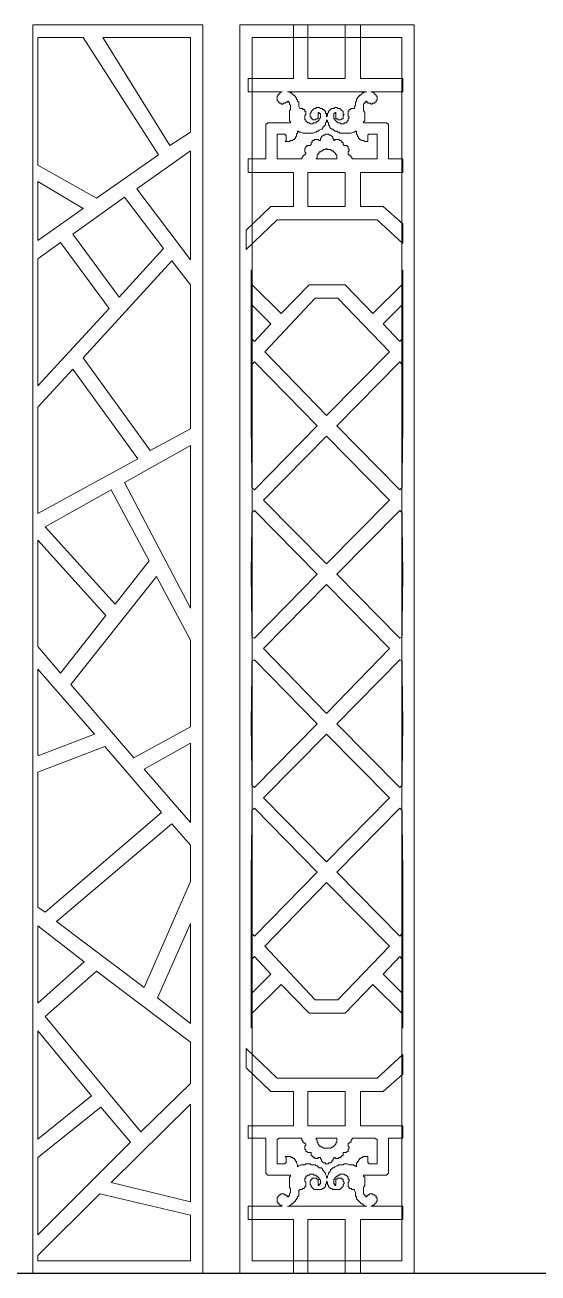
# Model space of a CAD drawing. Extents: x -66030 to 95157, y -13132 to 45879.
# Drawn here: x -58870 to -56926, y 24423 to 29153 of the extents above; entities that cross this region are included whole.
import ezdxf

# ---------------------------------------------------------------- set-up
doc = ezdxf.new("R2010")
doc.units = 0
doc.header["$LTSCALE"] = 100
doc.header["$MEASUREMENT"] = 0
doc.layers.get('0').update_dxf_attribs({"linetype": 'CONTINUOUS'})
doc.layers.add('3', color=11, linetype='CONTINUOUS')

msp = doc.modelspace()

# ---------------------------------------------------------------- linework, layer by layer
at = {"lineweight": 0}
for points in [[(-58840.4, 29105.8), (-58840.4, 28633.2), (-58840.4, 28570.7), (-58840.4, 28324.6), (-58840.4, 28254.3), (-58840.4, 27766.1), (-58840.4, 27684.1), (-58840.4, 27301.3), (-58840.4, 27219.2), (-58840.4, 26820.8), (-58840.4, 26734.9), (-58840.4, 26406.8), (-58840.4, 26313.1), (-58840.4, 25820.9), (-58840.4, 25750.6), (-58840.4, 25426.4), (-58840.4, 25352.2), (-58840.4, 24914.7), (-58840.4, 24844.4), (-58840.4, 24551.5), (-58840.4, 24469.4), (-58840.4, 24469.4), (-58840.4, 24438.2), (-58840.4, 24422.6), (-58195.9, 24422.6), (-58195.9, 24633.5), (-58195.9, 24703.8), (-58195.9, 25110), (-58195.9, 25188.1), (-58195.9, 25262.4), (-58195.9, 25332.7), (-58195.9, 25848.3), (-58195.9, 26074.8), (-58195.9, 26453.7), (-58195.9, 26520.1), (-58195.9, 26731), (-58195.9, 26852.1), (-58195.9, 27582.5), (-58195.9, 27648.9), (-58195.9, 28105.9), (-58195.9, 28199.6), (-58195.9, 28707.4), (-58195.9, 28777.7), (-58195.9, 29152.7), (-58613.8, 29152.7), (-58684.2, 29152.7), (-58840.4, 29152.7), (-58840.4, 29137.1), (-58840.4, 29105.8)], [(-58840.4, 29105.8), (-58840.4, 28633.2), (-58840.4, 28570.7), (-58840.4, 28324.6), (-58840.4, 28254.3), (-58840.4, 27766.1), (-58840.4, 27684.1), (-58840.4, 27301.3), (-58840.4, 27219.2), (-58840.4, 26820.8), (-58840.4, 26734.9), (-58840.4, 26406.8), (-58840.4, 26313.1), (-58840.4, 25820.9), (-58840.4, 25750.6), (-58840.4, 25426.4), (-58840.4, 25352.2), (-58840.4, 24914.7), (-58840.4, 24844.4), (-58840.4, 24551.5), (-58840.4, 24469.4), (-58840.4, 24469.4), (-58840.4, 24438.2), (-58840.4, 24422.6), (-58195.9, 24422.6), (-58195.9, 24633.5), (-58195.9, 24703.8), (-58195.9, 25110), (-58195.9, 25188.1), (-58195.9, 25262.4), (-58195.9, 25332.7), (-58195.9, 25848.3), (-58195.9, 26074.8), (-58195.9, 26453.7), (-58195.9, 26520.1), (-58195.9, 26731), (-58195.9, 26852.1), (-58195.9, 27582.5), (-58195.9, 27648.9), (-58195.9, 28105.9), (-58195.9, 28199.6), (-58195.9, 28707.4), (-58195.9, 28777.7), (-58195.9, 29152.7), (-58613.8, 29152.7), (-58684.2, 29152.7), (-58840.4, 29152.7), (-58840.4, 29137.1), (-58840.4, 29105.8)], [(-57395.2, 24422.6), (-58055.3, 24422.6), (-58055.3, 29152.7), (-57395.2, 29152.7), (-57395.2, 24422.6)], [(-57727.2, 29152.7), (-58004.5, 29152.7), (-58004.5, 29152.7), (-57852.2, 29152.7), (-57852.2, 29152.7), (-57852.2, 28984.7), (-57852.2, 28949.6), (-58024, 28949.6), (-58024, 28898.8), (-57895.1, 28898.8), (-57895.1, 28898.8), (-57899.1, 28898.8), (-57903, 28894.9), (-57903, 28894.9), (-57906.9, 28891), (-57910.8, 28891), (-57910.8, 28891), (-57910.8, 28887.1), (-57910.8, 28887.1), (-57914.7, 28883.2), (-57914.7, 28883.2), (-57914.7, 28879.3), (-57914.7, 28875.4), (-57914.7, 28875.4), (-57914.7, 28871.5), (-57914.7, 28867.6), (-57914.7, 28867.6), (-57910.8, 28863.7), (-57910.8, 28863.7), (-57910.8, 28859.8), (-57906.9, 28859.8), (-57906.9, 28855.8), (-57903, 28855.8), (-57903, 28855.8), (-57899.1, 28855.8), (-57899.1, 28851.9), (-57895.1, 28851.9), (-57891.2, 28851.9), (-57891.2, 28855.8), (-57887.3, 28855.8), (-57887.3, 28855.8), (-57883.4, 28855.8), (-57883.4, 28855.8), (-57879.5, 28859.8), (-57879.5, 28859.8), (-57875.6, 28859.8), (-57875.6, 28863.7), (-57875.6, 28863.7), (-57875.6, 28863.7), (-57871.7, 28863.7), (-57871.7, 28863.7), (-57871.7, 28859.8), (-57867.8, 28859.8), (-57867.8, 28859.8), (-57867.8, 28855.8), (-57867.8, 28855.8), (-57867.8, 28851.9), (-57863.9, 28848), (-57863.9, 28844.1), (-57863.9, 28836.3), (-57863.9, 28832.4), (-57867.8, 28828.5), (-57867.8, 28820.7), (-57867.8, 28816.8), (-57867.8, 28809), (-57867.8, 28801.2), (-57867.8, 28801.2), (-57867.8, 28797.3), (-57867.8, 28793.4), (-57867.8, 28789.4), (-57863.9, 28785.5), (-57863.9, 28781.6), (-57926.4, 28781.6), (-57926.4, 28781.6), (-57945.9, 28781.6), (-57945.9, 28781.6), (-57949.8, 28781.6), (-57949.8, 28781.6), (-57949.8, 28781.6), (-57949.8, 28781.6), (-57953.7, 28777.7), (-57953.7, 28777.7), (-57953.7, 28777.7), (-57957.6, 28777.7), (-57957.6, 28773.8), (-57957.6, 28773.8), (-57957.6, 28769.9), (-57957.6, 28769.9), (-57957.6, 28769.9), (-57957.6, 28769.9), (-57957.6, 28769.9), (-57957.6, 28769.9), (-57957.6, 28769.9), (-57957.6, 28769.9), (-57957.6, 28769.9), (-57957.6, 28769.9), (-57957.6, 28769.9), (-57957.6, 28644.9), (-58024, 28644.9), (-58024, 28594.1), (-57852.2, 28594.1), (-57852.2, 28465.3), (-57938.1, 28465.3), (-57938.1, 28465.3), (-57938.1, 28465.3), (-58031.9, 28375.4), (-58031.9, 28301.2), (-57914.7, 28414.5), (-57914.7, 28414.5), (-57727.2, 28414.5), (-57539.7, 28414.5), (-57535.8, 28414.5), (-57438.1, 28324.6), (-57438.1, 28398.8), (-57512.4, 28465.3), (-57512.4, 28465.3), (-57512.4, 28465.3), (-57598.3, 28465.3), (-57598.3, 28594.1), (-57438.1, 28594.1), (-57438.1, 28644.9), (-57492.8, 28644.9), (-57492.8, 28769.9), (-57492.8, 28769.9), (-57492.8, 28769.9), (-57492.8, 28769.9), (-57492.8, 28769.9), (-57492.8, 28769.9), (-57492.8, 28769.9), (-57492.8, 28769.9), (-57492.8, 28769.9), (-57492.8, 28769.9), (-57492.8, 28769.9), (-57492.8, 28773.8), (-57492.8, 28773.8), (-57492.8, 28777.7), (-57496.7, 28777.7), (-57496.7, 28777.7), (-57496.7, 28777.7), (-57500.6, 28781.6), (-57500.6, 28781.6), (-57500.6, 28781.6), (-57500.6, 28781.6), (-57504.5, 28781.6), (-57504.5, 28781.6), (-57524.1, 28781.6), (-57524.1, 28781.6), (-57586.6, 28781.6), (-57586.6, 28785.5), (-57582.7, 28789.4), (-57582.7, 28793.4), (-57582.7, 28797.3), (-57582.7, 28801.2), (-57582.7, 28801.2), (-57582.7, 28809), (-57582.7, 28816.8), (-57582.7, 28820.7), (-57586.6, 28828.5), (-57586.6, 28832.4), (-57586.6, 28836.3), (-57586.6, 28844.1), (-57586.6, 28848), (-57586.6, 28851.9), (-57582.7, 28855.8), (-57582.7, 28859.8), (-57582.7, 28859.8), (-57578.8, 28859.8), (-57578.8, 28863.7), (-57578.8, 28863.7), (-57574.9, 28863.7), (-57574.9, 28863.7), (-57574.9, 28863.7), (-57574.9, 28859.8), (-57571, 28859.8), (-57571, 28859.8), (-57571, 28855.8), (-57567, 28855.8), (-57567, 28855.8), (-57563.1, 28855.8), (-57559.2, 28855.8), (-57559.2, 28851.9), (-57555.3, 28851.9), (-57555.3, 28851.9), (-57551.4, 28855.8), (-57551.4, 28855.8), (-57547.5, 28855.8), (-57543.6, 28855.8), (-57543.6, 28859.8), (-57539.7, 28859.8), (-57539.7, 28863.7), (-57539.7, 28863.7), (-57539.7, 28867.6), (-57535.8, 28867.6), (-57535.8, 28871.5), (-57535.8, 28875.4), (-57535.8, 28875.4), (-57535.8, 28879.3), (-57535.8, 28883.2), (-57539.7, 28883.2), (-57539.7, 28887.1), (-57539.7, 28887.1), (-57543.6, 28891), (-57543.6, 28891), (-57543.6, 28891), (-57547.5, 28894.9), (-57551.4, 28894.9), (-57551.4, 28898.8), (-57555.3, 28898.8), (-57559.2, 28898.8), (-57438.1, 28898.8), (-57438.1, 28949.6), (-57598.3, 28949.6), (-57598.3, 28984.7), (-57598.3, 29152.7), (-57598.3, 29152.7), (-57446, 29152.7), (-57446, 29152.7), (-57727.2, 29152.7)], [(-57727.2, 28949.6), (-57797.5, 28949.6), (-57797.5, 28984.7), (-57797.5, 29152.7), (-57797.5, 29152.7), (-57727.2, 29152.7), (-57656.9, 29152.7), (-57656.9, 29152.7), (-57656.9, 28984.7), (-57656.9, 28949.6), (-57727.2, 28949.6)], [(-58820.9, 28621.5), (-58820.9, 29105.8), (-58649, 29105.8), (-58363.9, 28660.5), (-58598.2, 28496.5), (-58820.9, 28621.5)], [(-58820.9, 28621.5), (-58820.9, 29105.8), (-58649, 29105.8), (-58363.9, 28660.5), (-58598.2, 28496.5), (-58820.9, 28621.5)], [(-58574.8, 29105.8), (-58320.9, 28695.7), (-58242.8, 28746.5), (-58242.8, 29105.8), (-58574.8, 29105.8)], [(-58574.8, 29105.8), (-58320.9, 28695.7), (-58242.8, 28746.5), (-58242.8, 29105.8), (-58574.8, 29105.8)], [(-57442.1, 24469.4), (-58008.4, 24469.4), (-58008.4, 29105.8), (-57442.1, 29105.8), (-57442.1, 24469.4)], [(-57727.2, 28805.1), (-57727.2, 28805.1), (-57727.2, 28805.1), (-57727.2, 28809), (-57727.2, 28812.9), (-57727.2, 28816.8), (-57731.1, 28816.8), (-57731.1, 28820.7), (-57731.1, 28824.6), (-57735, 28828.5), (-57735, 28828.5), (-57738.9, 28832.4), (-57742.8, 28832.4), (-57742.8, 28836.3), (-57746.7, 28836.3), (-57750.6, 28836.3), (-57750.6, 28836.3), (-57754.5, 28840.2), (-57758.4, 28840.2), (-57762.3, 28840.2), (-57766.2, 28840.2), (-57766.2, 28836.3), (-57770.2, 28836.3), (-57774.1, 28836.3), (-57774.1, 28836.3), (-57778, 28832.4), (-57778, 28832.4), (-57781.9, 28828.5), (-57781.9, 28828.5), (-57785.8, 28824.6), (-57785.8, 28820.7), (-57785.8, 28820.7), (-57789.7, 28816.8), (-57789.7, 28812.9), (-57789.7, 28812.9), (-57789.7, 28809), (-57789.7, 28805.1), (-57785.8, 28805.1), (-57785.8, 28801.2), (-57785.8, 28797.3), (-57781.9, 28797.3), (-57781.9, 28797.3), (-57781.9, 28797.3), (-57778, 28793.4), (-57778, 28793.4), (-57778, 28793.4), (-57774.1, 28793.4), (-57774.1, 28793.4), (-57770.2, 28793.4), (-57770.2, 28793.4), (-57770.2, 28793.4), (-57766.2, 28797.3), (-57762.3, 28797.3), (-57762.3, 28797.3), (-57762.3, 28797.3), (-57758.4, 28801.2), (-57758.4, 28801.2), (-57758.4, 28801.2), (-57758.4, 28805.1), (-57758.4, 28805.1), (-57758.4, 28809), (-57758.4, 28809), (-57758.4, 28812.9), (-57758.4, 28816.8), (-57758.4, 28816.8), (-57758.4, 28816.8), (-57758.4, 28820.7), (-57758.4, 28820.7), (-57758.4, 28820.7), (-57754.5, 28820.7), (-57754.5, 28820.7), (-57754.5, 28816.8), (-57750.6, 28816.8), (-57750.6, 28812.9), (-57750.6, 28809), (-57750.6, 28809), (-57750.6, 28805.1), (-57750.6, 28801.2), (-57750.6, 28801.2), (-57754.5, 28797.3), (-57754.5, 28797.3), (-57754.5, 28793.4), (-57754.5, 28793.4), (-57758.4, 28789.4), (-57758.4, 28789.4), (-57762.3, 28785.5), (-57762.3, 28785.5), (-57766.2, 28785.5), (-57766.2, 28781.6), (-57770.2, 28781.6), (-57770.2, 28781.6), (-57774.1, 28781.6), (-57778, 28781.6), (-57778, 28777.7), (-57781.9, 28777.7), (-57781.9, 28777.7), (-57785.8, 28777.7), (-57789.7, 28777.7), (-57789.7, 28777.7), (-57793.6, 28781.6), (-57793.6, 28781.6), (-57797.5, 28781.6), (-57797.5, 28781.6), (-57801.4, 28785.5), (-57801.4, 28785.5), (-57805.3, 28789.4), (-57805.3, 28789.4), (-57805.3, 28793.4), (-57805.3, 28793.4), (-57809.2, 28793.4), (-57809.2, 28797.3), (-57809.2, 28801.2), (-57809.2, 28801.2), (-57809.2, 28805.1), (-57809.2, 28805.1), (-57809.2, 28809), (-57805.3, 28812.9), (-57805.3, 28816.8), (-57805.3, 28820.7), (-57805.3, 28820.7), (-57805.3, 28824.6), (-57805.3, 28824.6), (-57809.2, 28824.6), (-57809.2, 28828.5), (-57809.2, 28828.5), (-57809.2, 28828.5), (-57809.2, 28832.4), (-57813.1, 28832.4), (-57813.1, 28832.4), (-57817, 28832.4), (-57817, 28836.3), (-57820.9, 28836.3), (-57820.9, 28836.3), (-57824.8, 28836.3), (-57824.8, 28836.3), (-57828.7, 28836.3), (-57828.7, 28836.3), (-57832.6, 28844.1), (-57832.6, 28848), (-57832.6, 28855.8), (-57832.6, 28859.8), (-57836.6, 28863.7), (-57836.6, 28867.6), (-57840.5, 28871.5), (-57840.5, 28875.4), (-57844.4, 28879.3), (-57844.4, 28879.3), (-57844.4, 28883.2), (-57848.3, 28883.2), (-57848.3, 28887.1), (-57852.2, 28887.1), (-57852.2, 28887.1), (-57856.1, 28891), (-57860, 28894.9), (-57863.9, 28894.9), (-57871.7, 28898.8), (-57875.6, 28898.8), (-57727.2, 28898.8), (-57574.9, 28898.8), (-57582.7, 28898.8), (-57586.6, 28894.9), (-57590.5, 28894.9), (-57594.4, 28891), (-57598.3, 28887.1), (-57598.3, 28887.1), (-57602.2, 28887.1), (-57602.2, 28883.2), (-57606.1, 28883.2), (-57606.1, 28879.3), (-57610, 28879.3), (-57610, 28875.4), (-57613.9, 28871.5), (-57613.9, 28867.6), (-57613.9, 28863.7), (-57617.8, 28859.8), (-57617.8, 28855.8), (-57617.8, 28848), (-57621.7, 28844.1), (-57621.7, 28836.3), (-57621.7, 28836.3), (-57625.6, 28836.3), (-57625.6, 28836.3), (-57629.5, 28836.3), (-57629.5, 28836.3), (-57633.4, 28836.3), (-57637.4, 28832.4), (-57637.4, 28832.4), (-57641.3, 28832.4), (-57641.3, 28832.4), (-57641.3, 28828.5), (-57641.3, 28828.5), (-57641.3, 28828.5), (-57645.2, 28824.6), (-57645.2, 28824.6), (-57645.2, 28824.6), (-57645.2, 28820.7), (-57645.2, 28820.7), (-57645.2, 28816.8), (-57645.2, 28812.9), (-57645.2, 28809), (-57645.2, 28805.1), (-57641.3, 28805.1), (-57641.3, 28801.2), (-57641.3, 28801.2), (-57645.2, 28797.3), (-57645.2, 28793.4), (-57645.2, 28793.4), (-57645.2, 28793.4), (-57645.2, 28789.4), (-57649.1, 28789.4), (-57649.1, 28785.5), (-57649.1, 28785.5), (-57653, 28781.6), (-57653, 28781.6), (-57656.9, 28781.6), (-57660.8, 28781.6), (-57660.8, 28777.7), (-57664.7, 28777.7), (-57664.7, 28777.7), (-57668.6, 28777.7), (-57668.6, 28777.7), (-57672.5, 28777.7), (-57676.4, 28781.6), (-57676.4, 28781.6), (-57680.3, 28781.6), (-57680.3, 28781.6), (-57684.2, 28781.6), (-57688.1, 28785.5), (-57688.1, 28785.5), (-57688.1, 28785.5), (-57692, 28789.4), (-57692, 28789.4), (-57695.9, 28793.4), (-57695.9, 28793.4), (-57695.9, 28797.3), (-57699.8, 28797.3), (-57699.8, 28801.2), (-57699.8, 28801.2), (-57699.8, 28805.1), (-57699.8, 28809), (-57699.8, 28809), (-57699.8, 28812.9), (-57699.8, 28816.8), (-57695.9, 28816.8), (-57695.9, 28820.7), (-57695.9, 28820.7), (-57692, 28820.7), (-57692, 28820.7), (-57692, 28820.7), (-57692, 28816.8), (-57692, 28816.8), (-57692, 28816.8), (-57692, 28812.9), (-57692, 28809), (-57692, 28809), (-57692, 28805.1), (-57692, 28805.1), (-57692, 28801.2), (-57692, 28801.2), (-57692, 28801.2), (-57692, 28797.3), (-57688.1, 28797.3), (-57688.1, 28797.3), (-57684.2, 28797.3), (-57684.2, 28793.4), (-57680.3, 28793.4), (-57680.3, 28793.4), (-57676.4, 28793.4), (-57676.4, 28793.4), (-57676.4, 28793.4), (-57672.5, 28793.4), (-57672.5, 28793.4), (-57668.6, 28797.3), (-57668.6, 28797.3), (-57668.6, 28797.3), (-57664.7, 28797.3), (-57664.7, 28801.2), (-57664.7, 28805.1), (-57664.7, 28805.1), (-57664.7, 28809), (-57660.8, 28812.9), (-57664.7, 28812.9), (-57664.7, 28816.8), (-57664.7, 28820.7), (-57664.7, 28820.7), (-57664.7, 28824.6), (-57668.6, 28828.5), (-57668.6, 28828.5), (-57672.5, 28832.4), (-57672.5, 28832.4), (-57676.4, 28836.3), (-57676.4, 28836.3), (-57680.3, 28836.3), (-57684.2, 28836.3), (-57688.1, 28840.2), (-57688.1, 28840.2), (-57692, 28840.2), (-57695.9, 28840.2), (-57699.8, 28836.3), (-57699.8, 28836.3), (-57703.8, 28836.3), (-57707.7, 28836.3), (-57711.6, 28832.4), (-57711.6, 28832.4), (-57715.5, 28828.5), (-57715.5, 28828.5), (-57719.4, 28824.6), (-57719.4, 28820.7), (-57723.3, 28816.8), (-57723.3, 28816.8), (-57723.3, 28812.9), (-57723.3, 28809), (-57727.2, 28805.1), (-57727.2, 28805.1), (-57727.2, 28805.1)], [(-57727.2, 28738.7), (-57727.2, 28738.7), (-57731.1, 28738.7), (-57731.1, 28738.7), (-57735, 28734.8), (-57735, 28734.8), (-57738.9, 28734.8), (-57738.9, 28734.8), (-57742.8, 28730.9), (-57742.8, 28730.9), (-57746.7, 28730.9), (-57746.7, 28727), (-57746.7, 28727), (-57750.6, 28723), (-57750.6, 28719.1), (-57750.6, 28719.1), (-57750.6, 28715.2), (-57754.5, 28715.2), (-57758.4, 28719.1), (-57758.4, 28719.1), (-57762.3, 28719.1), (-57766.2, 28719.1), (-57766.2, 28719.1), (-57770.2, 28719.1), (-57770.2, 28719.1), (-57774.1, 28719.1), (-57774.1, 28715.2), (-57778, 28715.2), (-57778, 28715.2), (-57781.9, 28715.2), (-57781.9, 28711.3), (-57781.9, 28711.3), (-57781.9, 28707.4), (-57785.8, 28707.4), (-57785.8, 28703.5), (-57785.8, 28703.5), (-57785.8, 28699.6), (-57785.8, 28699.6), (-57789.7, 28695.7), (-57793.6, 28695.7), (-57793.6, 28695.7), (-57797.5, 28695.7), (-57797.5, 28695.7), (-57801.4, 28695.7), (-57801.4, 28691.8), (-57805.3, 28691.8), (-57805.3, 28691.8), (-57805.3, 28687.9), (-57805.3, 28687.9), (-57805.3, 28687.9), (-57809.2, 28684), (-57809.2, 28680.1), (-57809.2, 28676.2), (-57809.2, 28672.3), (-57809.2, 28672.3), (-57805.3, 28668.4), (-57805.3, 28664.5), (-57805.3, 28664.5), (-57809.2, 28660.5), (-57809.2, 28660.5), (-57813.1, 28660.5), (-57813.1, 28656.6), (-57813.1, 28656.6), (-57817, 28656.6), (-57817, 28652.7), (-57817, 28652.7), (-57820.9, 28648.8), (-57820.9, 28648.8), (-57820.9, 28644.9), (-57820.9, 28644.9), (-57906.9, 28644.9), (-57906.9, 28644.9), (-57910.8, 28644.9), (-57910.8, 28644.9), (-57914.7, 28644.9), (-57914.7, 28644.9), (-57914.7, 28644.9), (-57914.7, 28648.8), (-57914.7, 28648.8), (-57914.7, 28648.8), (-57914.7, 28734.8), (-57914.7, 28734.8), (-57914.7, 28738.7), (-57914.7, 28738.7), (-57914.7, 28738.7), (-57910.8, 28738.7), (-57910.8, 28738.7), (-57906.9, 28738.7), (-57903, 28738.7), (-57899.1, 28738.7), (-57895.1, 28738.7), (-57895.1, 28738.7), (-57891.2, 28738.7), (-57891.2, 28738.7), (-57887.3, 28738.7), (-57883.4, 28738.7), (-57883.4, 28738.7), (-57883.4, 28734.8), (-57879.5, 28734.8), (-57879.5, 28730.9), (-57879.5, 28730.9), (-57879.5, 28727), (-57879.5, 28727), (-57879.5, 28723), (-57879.5, 28719.1), (-57879.5, 28719.1), (-57879.5, 28715.2), (-57883.4, 28711.3), (-57875.6, 28711.3), (-57871.7, 28711.3), (-57867.8, 28711.3), (-57863.9, 28715.2), (-57860, 28715.2), (-57856.1, 28715.2), (-57852.2, 28719.1), (-57848.3, 28719.1), (-57848.3, 28723), (-57844.4, 28723), (-57844.4, 28727), (-57844.4, 28727), (-57840.5, 28730.9), (-57840.5, 28734.8), (-57840.5, 28738.7), (-57836.6, 28742.6), (-57836.6, 28746.5), (-57836.6, 28750.4), (-57836.6, 28750.4), (-57832.6, 28750.4), (-57832.6, 28746.5), (-57824.8, 28746.5), (-57817, 28742.6), (-57809.2, 28742.6), (-57805.3, 28742.6), (-57801.4, 28742.6), (-57797.5, 28742.6), (-57793.6, 28742.6), (-57789.7, 28742.6), (-57785.8, 28742.6), (-57781.9, 28742.6), (-57778, 28742.6), (-57770.2, 28746.5), (-57766.2, 28746.5), (-57762.3, 28750.4), (-57758.4, 28750.4), (-57754.5, 28754.3), (-57746.7, 28758.2), (-57742.8, 28758.2), (-57742.8, 28762.1), (-57738.9, 28766), (-57735, 28769.9), (-57731.1, 28773.8), (-57731.1, 28781.6), (-57727.2, 28785.5), (-57727.2, 28789.4), (-57727.2, 28793.4), (-57727.2, 28793.4), (-57727.2, 28793.4), (-57727.2, 28793.4), (-57727.2, 28793.4), (-57723.3, 28789.4), (-57723.3, 28785.5), (-57719.4, 28781.6), (-57719.4, 28773.8), (-57715.5, 28769.9), (-57715.5, 28766), (-57711.6, 28762.1), (-57707.7, 28758.2), (-57703.8, 28758.2), (-57699.8, 28754.3), (-57695.9, 28750.4), (-57688.1, 28750.4), (-57684.2, 28746.5), (-57680.3, 28746.5), (-57676.4, 28742.6), (-57668.6, 28742.6), (-57664.7, 28742.6), (-57660.8, 28742.6), (-57660.8, 28742.6), (-57656.9, 28742.6), (-57653, 28742.6), (-57649.1, 28742.6), (-57641.3, 28742.6), (-57633.4, 28742.6), (-57625.6, 28746.5), (-57621.7, 28746.5), (-57617.8, 28750.4), (-57613.9, 28750.4), (-57613.9, 28750.4), (-57613.9, 28746.5), (-57613.9, 28742.6), (-57613.9, 28738.7), (-57610, 28734.8), (-57610, 28730.9), (-57606.1, 28727), (-57606.1, 28727), (-57606.1, 28723), (-57602.2, 28723), (-57602.2, 28719.1), (-57598.3, 28719.1), (-57594.4, 28715.2), (-57590.5, 28715.2), (-57586.6, 28715.2), (-57582.7, 28711.3), (-57578.8, 28711.3), (-57574.9, 28711.3), (-57571, 28711.3), (-57571, 28715.2), (-57571, 28719.1), (-57571, 28719.1), (-57571, 28723), (-57571, 28727), (-57571, 28727), (-57571, 28730.9), (-57571, 28730.9), (-57571, 28734.8), (-57571, 28734.8), (-57567, 28738.7), (-57567, 28738.7), (-57563.1, 28738.7), (-57563.1, 28738.7), (-57559.2, 28738.7), (-57555.3, 28738.7), (-57555.3, 28738.7), (-57551.4, 28738.7), (-57547.5, 28738.7), (-57543.6, 28738.7), (-57539.7, 28738.7), (-57539.7, 28738.7), (-57535.8, 28738.7), (-57535.8, 28738.7), (-57535.8, 28738.7), (-57535.8, 28734.8), (-57535.8, 28734.8), (-57535.8, 28648.8), (-57535.8, 28648.8), (-57535.8, 28648.8), (-57535.8, 28644.9), (-57535.8, 28644.9), (-57535.8, 28644.9), (-57539.7, 28644.9), (-57539.7, 28644.9), (-57543.6, 28644.9), (-57547.5, 28644.9), (-57629.5, 28644.9), (-57629.5, 28644.9), (-57629.5, 28648.8), (-57633.4, 28648.8), (-57633.4, 28652.7), (-57633.4, 28652.7), (-57633.4, 28656.6), (-57637.4, 28656.6), (-57637.4, 28656.6), (-57641.3, 28660.5), (-57641.3, 28660.5), (-57645.2, 28660.5), (-57645.2, 28664.5), (-57645.2, 28664.5), (-57645.2, 28668.4), (-57645.2, 28672.3), (-57645.2, 28672.3), (-57641.3, 28676.2), (-57641.3, 28680.1), (-57645.2, 28684), (-57645.2, 28687.9), (-57645.2, 28687.9), (-57645.2, 28687.9), (-57645.2, 28691.8), (-57649.1, 28691.8), (-57649.1, 28691.8), (-57649.1, 28695.7), (-57653, 28695.7), (-57653, 28695.7), (-57656.9, 28695.7), (-57656.9, 28695.7), (-57660.8, 28695.7), (-57664.7, 28699.6), (-57664.7, 28699.6), (-57664.7, 28703.5), (-57664.7, 28703.5), (-57664.7, 28707.4), (-57668.6, 28707.4), (-57668.6, 28711.3), (-57668.6, 28711.3), (-57672.5, 28715.2), (-57672.5, 28715.2), (-57672.5, 28715.2), (-57676.4, 28715.2), (-57676.4, 28715.2), (-57680.3, 28719.1), (-57680.3, 28719.1), (-57680.3, 28719.1), (-57684.2, 28719.1), (-57688.1, 28719.1), (-57688.1, 28719.1), (-57692, 28719.1), (-57695.9, 28719.1), (-57695.9, 28715.2), (-57699.8, 28715.2), (-57699.8, 28719.1), (-57699.8, 28719.1), (-57703.8, 28723), (-57703.8, 28727), (-57703.8, 28727), (-57707.7, 28730.9), (-57707.7, 28730.9), (-57707.7, 28730.9), (-57711.6, 28734.8), (-57711.6, 28734.8), (-57715.5, 28734.8), (-57715.5, 28734.8), (-57719.4, 28738.7), (-57723.3, 28738.7), (-57723.3, 28738.7), (-57727.2, 28738.7)], [(-58242.8, 28676.2), (-58445.9, 28531.7), (-58242.8, 28262.1), (-58242.8, 28676.2)], [(-58242.8, 28676.2), (-58445.9, 28531.7), (-58242.8, 28262.1), (-58242.8, 28676.2)], [(-57727.2, 28644.9), (-57727.2, 28644.9), (-57766.2, 28644.9), (-57766.2, 28644.9), (-57762.3, 28648.8), (-57762.3, 28652.7), (-57762.3, 28656.6), (-57762.3, 28660.5), (-57758.4, 28660.5), (-57758.4, 28664.5), (-57754.5, 28668.4), (-57754.5, 28672.3), (-57750.6, 28672.3), (-57746.7, 28676.2), (-57742.8, 28676.2), (-57738.9, 28680.1), (-57738.9, 28680.1), (-57735, 28680.1), (-57731.1, 28680.1), (-57727.2, 28684), (-57727.2, 28684), (-57727.2, 28684), (-57723.3, 28680.1), (-57719.4, 28680.1), (-57715.5, 28680.1), (-57711.6, 28680.1), (-57707.7, 28676.2), (-57703.8, 28676.2), (-57699.8, 28672.3), (-57699.8, 28672.3), (-57695.9, 28668.4), (-57692, 28664.5), (-57692, 28660.5), (-57688.1, 28660.5), (-57688.1, 28656.6), (-57688.1, 28652.7), (-57688.1, 28648.8), (-57688.1, 28644.9), (-57688.1, 28644.9), (-57727.2, 28644.9), (-57727.2, 28644.9)], [(-57727.2, 28465.3), (-57797.5, 28465.3), (-57797.5, 28594.1), (-57727.2, 28594.1), (-57656.9, 28594.1), (-57656.9, 28465.3), (-57727.2, 28465.3)], [(-58820.9, 28336.4), (-58820.9, 28559), (-58649, 28457.4), (-58820.9, 28336.4)], [(-58820.9, 28336.4), (-58820.9, 28559), (-58649, 28457.4), (-58820.9, 28336.4)], [(-58512.3, 28121.5), (-58344.3, 28305.1), (-58492.8, 28500.4), (-58688.1, 28359.8), (-58512.3, 28121.5)], [(-58512.3, 28121.5), (-58344.3, 28305.1), (-58492.8, 28500.4), (-58688.1, 28359.8), (-58512.3, 28121.5)], [(-58820.9, 27785.6), (-58820.9, 28266), (-58734.9, 28328.5), (-58551.3, 28078.6), (-58820.9, 27785.6)], [(-58820.9, 27785.6), (-58820.9, 28266), (-58734.9, 28328.5), (-58551.3, 28078.6), (-58820.9, 27785.6)], [(-58242.8, 28168.4), (-58313.1, 28258.2), (-58649, 27891.1), (-58395.1, 27539.5), (-58242.8, 27621.6), (-58242.8, 28168.4)], [(-58242.8, 28168.4), (-58313.1, 28258.2), (-58649, 27891.1), (-58395.1, 27539.5), (-58242.8, 27621.6), (-58242.8, 28168.4)], [(-57438.1, 26504.5), (-57442.1, 26789.6), (-57438.1, 27070.8), (-57438.1, 27070.8), (-57438.1, 27070.8), (-57438.1, 27070.8), (-57438.1, 27070.8), (-57438.1, 27070.8), (-57438.1, 27070.8), (-57442.1, 27352), (-57438.1, 27633.3), (-57438.1, 28223.1), (-57442.1, 28223.1), (-57442.1, 28168.4), (-57551.4, 28059), (-57656.9, 28168.4), (-57656.9, 28168.4), (-57656.9, 28168.4), (-57727.2, 28168.4), (-57793.6, 28168.4), (-57793.6, 28168.4), (-57793.6, 28168.4), (-57899.1, 28059), (-58008.4, 28168.4), (-58008.4, 28223.1), (-58012.3, 28223.1), (-58012.3, 27633.3), (-58008.4, 27352), (-58012.3, 27070.8), (-58012.3, 27070.8), (-58012.3, 27070.8), (-58012.3, 27070.8), (-58012.3, 27070.8), (-58012.3, 27070.8), (-58012.3, 27070.8), (-58008.4, 26789.6), (-58012.3, 26504.5), (-58012.3, 26504.5), (-58012.3, 26504.5), (-58008.4, 26223.2), (-58012.3, 25942), (-58012.3, 25352.2), (-58008.4, 25352.2), (-58008.4, 25406.9), (-57899.1, 25516.2), (-57793.6, 25406.9), (-57793.6, 25406.9), (-57793.6, 25406.9), (-57727.2, 25406.9), (-57656.9, 25406.9), (-57656.9, 25406.9), (-57656.9, 25406.9), (-57551.4, 25516.2), (-57442.1, 25406.9), (-57442.1, 25352.2), (-57438.1, 25352.2), (-57438.1, 25942), (-57442.1, 26223.2), (-57438.1, 26504.5), (-57438.1, 26504.5), (-57438.1, 26504.5)], [(-57727.2, 27672.3), (-57488.9, 27914.5), (-57684.2, 28117.6), (-57727.2, 28117.6), (-57770.2, 28117.6), (-57961.5, 27914.5), (-57727.2, 27672.3)], [(-58000.6, 27953.6), (-57938.1, 28020), (-58008.4, 28090.3), (-58008.4, 27961.4), (-58000.6, 27953.6)], [(-57449.9, 27953.6), (-57512.4, 28020), (-57442.1, 28090.3), (-57442.1, 27961.4), (-57449.9, 27953.6)], [(-57762.3, 27633.3), (-58000.6, 27875.4), (-58008.4, 27867.6), (-58008.4, 27633.3), (-58008.4, 27633.3), (-58008.4, 27398.9), (-58000.6, 27391.1), (-57762.3, 27633.3), (-57762.3, 27633.3)], [(-57442.1, 27633.3), (-57442.1, 27867.6), (-57449.9, 27875.4), (-57688.1, 27633.3), (-57688.1, 27633.3), (-57449.9, 27391.1), (-57442.1, 27398.9), (-57442.1, 27633.3), (-57442.1, 27633.3)], [(-58820.9, 27301.3), (-58820.9, 27703.6), (-58688.1, 27848.1), (-58442, 27508.3), (-58820.9, 27301.3)], [(-58820.9, 27301.3), (-58820.9, 27703.6), (-58688.1, 27848.1), (-58442, 27508.3), (-58820.9, 27301.3)], [(-57488.9, 27352), (-57488.9, 27352), (-57727.2, 27109.9), (-57965.5, 27352), (-57965.5, 27352), (-57965.5, 27352), (-57727.2, 27594.2), (-57488.9, 27352), (-57488.9, 27352)], [(-58242.8, 27559.1), (-58492.8, 27418.5), (-58242.8, 26941.9), (-58242.8, 27559.1)], [(-58242.8, 27559.1), (-58492.8, 27418.5), (-58242.8, 26941.9), (-58242.8, 27559.1)], [(-58527.9, 26957.5), (-58399, 27121.6), (-58543.5, 27391.1), (-58793.5, 27250.5), (-58527.9, 26957.5)], [(-58527.9, 26957.5), (-58399, 27121.6), (-58543.5, 27391.1), (-58793.5, 27250.5), (-58527.9, 26957.5)], [(-57762.3, 27070.8), (-58000.6, 26828.7), (-58008.4, 26832.6), (-58008.4, 27070.8), (-58008.4, 27070.8), (-58008.4, 27070.8), (-58008.4, 27070.8), (-58008.4, 27305.2), (-58000.6, 27313), (-57762.3, 27070.8)], [(-57442.1, 27070.8), (-57442.1, 26832.6), (-57449.9, 26828.7), (-57688.1, 27070.8), (-57449.9, 27313), (-57442.1, 27305.2), (-57442.1, 27070.8), (-57442.1, 27070.8), (-57442.1, 27070.8), (-57442.1, 27070.8)], [(-58820.9, 26797.4), (-58820.9, 27199.7), (-58563.1, 26914.6), (-58734.9, 26695.8), (-58820.9, 26797.4)], [(-58820.9, 26797.4), (-58820.9, 27199.7), (-58563.1, 26914.6), (-58734.9, 26695.8), (-58820.9, 26797.4)], [(-58242.8, 26820.8), (-58371.7, 27063), (-58695.9, 26652.9), (-58457.6, 26375.6), (-58242.8, 26492.7), (-58242.8, 26820.8)], [(-58242.8, 26820.8), (-58371.7, 27063), (-58695.9, 26652.9), (-58457.6, 26375.6), (-58242.8, 26492.7), (-58242.8, 26820.8)], [(-57488.9, 26789.6), (-57488.9, 26789.6), (-57727.2, 27031.8), (-57965.5, 26789.6), (-57965.5, 26789.6), (-57965.5, 26789.6), (-57727.2, 26543.5), (-57488.9, 26789.6), (-57488.9, 26789.6)], [(-58008.4, 26504.5), (-58008.4, 26742.7), (-58000.6, 26746.6), (-57762.3, 26504.5), (-57762.3, 26504.5), (-57762.3, 26504.5), (-58000.6, 26262.3), (-58008.4, 26270.1), (-58008.4, 26504.5), (-58008.4, 26504.5), (-58008.4, 26504.5)], [(-57688.1, 26504.5), (-57688.1, 26504.5), (-57449.9, 26746.6), (-57442.1, 26742.7), (-57442.1, 26504.5), (-57442.1, 26504.5), (-57442.1, 26504.5), (-57442.1, 26270.1), (-57449.9, 26262.3), (-57688.1, 26504.5), (-57688.1, 26504.5)], [(-58820.9, 26387.3), (-58820.9, 26711.5), (-58606, 26465.4), (-58817, 26383.4), (-58820.9, 26387.3)], [(-58820.9, 26387.3), (-58820.9, 26711.5), (-58606, 26465.4), (-58817, 26383.4), (-58820.9, 26387.3)], [(-57488.9, 26223.2), (-57488.9, 26223.2), (-57727.2, 26465.4), (-57965.5, 26223.2), (-57965.5, 26223.2), (-57965.5, 26223.2), (-57727.2, 25981.1), (-57488.9, 26223.2), (-57488.9, 26223.2)], [(-58820.9, 25809.2), (-58820.9, 26320.9), (-58567, 26418.5), (-58352.1, 26168.5), (-58793.5, 25789.7), (-58820.9, 25809.2)], [(-58820.9, 25809.2), (-58820.9, 26320.9), (-58567, 26418.5), (-58352.1, 26168.5), (-58793.5, 25789.7), (-58820.9, 25809.2)], [(-58242.8, 26430.2), (-58418.5, 26332.6), (-58242.8, 26129.5), (-58242.8, 26430.2)], [(-58242.8, 26430.2), (-58418.5, 26332.6), (-58242.8, 26129.5), (-58242.8, 26430.2)], [(-57762.3, 25942), (-58000.6, 25699.8), (-58008.4, 25707.6), (-58008.4, 25942), (-58008.4, 26176.4), (-58000.6, 26184.2), (-57762.3, 25942), (-57762.3, 25942)], [(-57442.1, 25942), (-57442.1, 25707.6), (-57449.9, 25699.8), (-57688.1, 25942), (-57688.1, 25942), (-57449.9, 26184.2), (-57442.1, 26176.4), (-57442.1, 25942)], [(-58242.8, 26043.6), (-58242.8, 25906.8), (-58418.5, 25504.5), (-58750.6, 25754.5), (-58313.1, 26125.6), (-58242.8, 26043.6)], [(-58242.8, 26043.6), (-58242.8, 25906.8), (-58418.5, 25504.5), (-58750.6, 25754.5), (-58313.1, 26125.6), (-58242.8, 26043.6)], [(-57727.2, 25902.9), (-57488.9, 25660.8), (-57684.2, 25457.7), (-57727.2, 25457.7), (-57770.2, 25457.7), (-57961.5, 25660.8), (-57727.2, 25902.9)], [(-58820.9, 25445.9), (-58820.9, 25738.9), (-58645.1, 25602.2), (-58820.9, 25445.9)], [(-58820.9, 25445.9), (-58820.9, 25738.9), (-58645.1, 25602.2), (-58820.9, 25445.9)], [(-58242.8, 25746.7), (-58367.8, 25465.5), (-58242.8, 25367.8), (-58242.8, 25746.7)], [(-58242.8, 25746.7), (-58367.8, 25465.5), (-58242.8, 25367.8), (-58242.8, 25746.7)], [(-58000.6, 25621.7), (-57938.1, 25555.3), (-58008.4, 25485), (-58008.4, 25613.9), (-58000.6, 25621.7)], [(-57449.9, 25621.7), (-57512.4, 25555.3), (-57442.1, 25485), (-57442.1, 25613.9), (-57449.9, 25621.7)], [(-58242.8, 25297.5), (-58598.2, 25567), (-58793.5, 25395.2), (-58430.3, 24957.7), (-58242.8, 25141.3), (-58242.8, 25297.5)], [(-58242.8, 25297.5), (-58598.2, 25567), (-58793.5, 25395.2), (-58430.3, 24957.7), (-58242.8, 25141.3), (-58242.8, 25297.5)], [(-58820.9, 24930.3), (-58820.9, 25340.5), (-58617.7, 25094.4), (-58820.9, 24930.3)], [(-58820.9, 24930.3), (-58820.9, 25340.5), (-58617.7, 25094.4), (-58820.9, 24930.3)], [(-57727.2, 24422.6), (-58004.5, 24422.6), (-58004.5, 24422.6), (-57852.2, 24422.6), (-57852.2, 24422.6), (-57852.2, 24590.5), (-57852.2, 24625.7), (-58024, 24625.7), (-58024, 24676.5), (-57895.1, 24676.5), (-57895.1, 24676.5), (-57899.1, 24680.4), (-57903, 24680.4), (-57903, 24680.4), (-57906.9, 24684.3), (-57910.8, 24684.3), (-57910.8, 24684.3), (-57910.8, 24688.2), (-57910.8, 24688.2), (-57914.7, 24692.1), (-57914.7, 24696), (-57914.7, 24696), (-57914.7, 24699.9), (-57914.7, 24699.9), (-57914.7, 24703.8), (-57914.7, 24707.7), (-57914.7, 24707.7), (-57910.8, 24711.6), (-57910.8, 24711.6), (-57910.8, 24715.5), (-57906.9, 24715.5), (-57906.9, 24719.4), (-57903, 24719.4), (-57903, 24719.4), (-57899.1, 24723.3), (-57899.1, 24723.3), (-57895.1, 24723.3), (-57891.2, 24723.3), (-57891.2, 24723.3), (-57887.3, 24723.3), (-57887.3, 24719.4), (-57883.4, 24719.4), (-57883.4, 24719.4), (-57879.5, 24719.4), (-57879.5, 24715.5), (-57875.6, 24715.5), (-57875.6, 24715.5), (-57875.6, 24711.6), (-57875.6, 24711.6), (-57871.7, 24711.6), (-57871.7, 24711.6), (-57871.7, 24715.5), (-57867.8, 24715.5), (-57867.8, 24719.4), (-57867.8, 24719.4), (-57867.8, 24719.4), (-57867.8, 24723.3), (-57863.9, 24727.2), (-57863.9, 24735.1), (-57863.9, 24739), (-57863.9, 24742.9), (-57867.8, 24746.8), (-57867.8, 24754.6), (-57867.8, 24758.5), (-57867.8, 24766.3), (-57867.8, 24774.1), (-57867.8, 24778), (-57867.8, 24778), (-57867.8, 24781.9), (-57867.8, 24785.8), (-57863.9, 24789.7), (-57863.9, 24793.6), (-57926.4, 24793.6), (-57926.4, 24793.6), (-57945.9, 24793.6), (-57945.9, 24793.6), (-57949.8, 24793.6), (-57949.8, 24793.6), (-57949.8, 24793.6), (-57949.8, 24793.6), (-57953.7, 24797.5), (-57953.7, 24797.5), (-57953.7, 24797.5), (-57957.6, 24801.5), (-57957.6, 24801.5), (-57957.6, 24801.5), (-57957.6, 24805.4), (-57957.6, 24805.4), (-57957.6, 24805.4), (-57957.6, 24805.4), (-57957.6, 24805.4), (-57957.6, 24805.4), (-57957.6, 24805.4), (-57957.6, 24805.4), (-57957.6, 24805.4), (-57957.6, 24805.4), (-57957.6, 24809.3), (-57957.6, 24934.3), (-58024, 24934.3), (-58024, 24981.1), (-57852.2, 24981.1), (-57852.2, 25110), (-57938.1, 25110), (-57938.1, 25110), (-57938.1, 25110), (-58031.9, 25199.9), (-58031.9, 25274.1), (-57914.7, 25160.8), (-57914.7, 25160.8), (-57727.2, 25160.8), (-57539.7, 25160.8), (-57535.8, 25160.8), (-57438.1, 25250.6), (-57438.1, 25176.4), (-57512.4, 25110), (-57512.4, 25110), (-57512.4, 25110), (-57598.3, 25110), (-57598.3, 24981.1), (-57438.1, 24981.1), (-57438.1, 24934.3), (-57492.8, 24934.3), (-57492.8, 24809.3), (-57492.8, 24805.4), (-57492.8, 24805.4), (-57492.8, 24805.4), (-57492.8, 24805.4), (-57492.8, 24805.4), (-57492.8, 24805.4), (-57492.8, 24805.4), (-57492.8, 24805.4), (-57492.8, 24805.4), (-57492.8, 24805.4), (-57492.8, 24801.5), (-57492.8, 24801.5), (-57492.8, 24801.5), (-57496.7, 24797.5), (-57496.7, 24797.5), (-57496.7, 24797.5), (-57500.6, 24793.6), (-57500.6, 24793.6), (-57500.6, 24793.6), (-57500.6, 24793.6), (-57504.5, 24793.6), (-57504.5, 24793.6), (-57524.1, 24793.6), (-57524.1, 24793.6), (-57586.6, 24793.6), (-57586.6, 24789.7), (-57582.7, 24785.8), (-57582.7, 24781.9), (-57582.7, 24778), (-57582.7, 24778), (-57582.7, 24774.1), (-57582.7, 24766.3), (-57582.7, 24758.5), (-57582.7, 24754.6), (-57586.6, 24746.8), (-57586.6, 24742.9), (-57586.6, 24739), (-57586.6, 24735.1), (-57586.6, 24727.2), (-57586.6, 24723.3), (-57582.7, 24719.4), (-57582.7, 24719.4), (-57582.7, 24715.5), (-57578.8, 24715.5), (-57578.8, 24711.6), (-57578.8, 24711.6), (-57574.9, 24711.6), (-57574.9, 24711.6), (-57574.9, 24715.5), (-57574.9, 24715.5), (-57571, 24715.5), (-57571, 24719.4), (-57571, 24719.4), (-57567, 24719.4), (-57567, 24719.4), (-57563.1, 24723.3), (-57559.2, 24723.3), (-57559.2, 24723.3), (-57555.3, 24723.3), (-57555.3, 24723.3), (-57551.4, 24723.3), (-57551.4, 24719.4), (-57547.5, 24719.4), (-57543.6, 24719.4), (-57543.6, 24715.5), (-57539.7, 24715.5), (-57539.7, 24711.6), (-57539.7, 24711.6), (-57539.7, 24707.7), (-57535.8, 24707.7), (-57535.8, 24703.8), (-57535.8, 24699.9), (-57535.8, 24699.9), (-57535.8, 24696), (-57535.8, 24696), (-57539.7, 24692.1), (-57539.7, 24688.2), (-57539.7, 24688.2), (-57543.6, 24684.3), (-57543.6, 24684.3), (-57543.6, 24684.3), (-57547.5, 24680.4), (-57551.4, 24680.4), (-57551.4, 24680.4), (-57555.3, 24676.5), (-57559.2, 24676.5), (-57438.1, 24676.5), (-57438.1, 24625.7), (-57598.3, 24625.7), (-57598.3, 24590.5), (-57598.3, 24422.6), (-57598.3, 24422.6), (-57446, 24422.6), (-57446, 24422.6), (-57727.2, 24422.6)], [(-57727.2, 25110), (-57797.5, 25110), (-57797.5, 24981.1), (-57727.2, 24981.1), (-57656.9, 24981.1), (-57656.9, 25110), (-57727.2, 25110)], [(-58820.9, 24567.1), (-58820.9, 24860), (-58582.6, 25051.4), (-58469.3, 24918.6), (-58820.9, 24567.1)], [(-58820.9, 24567.1), (-58820.9, 24860), (-58582.6, 25051.4), (-58469.3, 24918.6), (-58820.9, 24567.1)], [(-58242.8, 25063.2), (-58543.5, 24766.3), (-58242.8, 24692.1), (-58242.8, 25063.2)], [(-58242.8, 25063.2), (-58543.5, 24766.3), (-58242.8, 24692.1), (-58242.8, 25063.2)], [(-57727.2, 24836.6), (-57727.2, 24836.6), (-57731.1, 24836.6), (-57731.1, 24840.5), (-57735, 24840.5), (-57735, 24840.5), (-57738.9, 24840.5), (-57738.9, 24840.5), (-57742.8, 24844.4), (-57742.8, 24844.4), (-57746.7, 24848.3), (-57746.7, 24848.3), (-57746.7, 24852.2), (-57746.7, 24852.2), (-57750.6, 24856.1), (-57750.6, 24856.1), (-57750.6, 24860), (-57754.5, 24860), (-57758.4, 24860), (-57758.4, 24856.1), (-57762.3, 24856.1), (-57766.2, 24856.1), (-57766.2, 24856.1), (-57770.2, 24856.1), (-57770.2, 24856.1), (-57774.1, 24860), (-57774.1, 24860), (-57778, 24860), (-57778, 24860), (-57778, 24863.9), (-57781.9, 24863.9), (-57781.9, 24863.9), (-57781.9, 24867.9), (-57785.8, 24867.9), (-57785.8, 24871.8), (-57785.8, 24871.8), (-57785.8, 24875.7), (-57785.8, 24879.6), (-57789.7, 24879.6), (-57793.6, 24879.6), (-57793.6, 24879.6), (-57797.5, 24879.6), (-57797.5, 24879.6), (-57801.4, 24883.5), (-57801.4, 24883.5), (-57805.3, 24883.5), (-57805.3, 24883.5), (-57805.3, 24887.4), (-57805.3, 24887.4), (-57805.3, 24891.3), (-57809.2, 24891.3), (-57809.2, 24895.2), (-57809.2, 24899.1), (-57809.2, 24903), (-57809.2, 24903), (-57805.3, 24906.9), (-57805.3, 24910.8), (-57805.3, 24910.8), (-57809.2, 24914.7), (-57809.2, 24914.7), (-57813.1, 24914.7), (-57813.1, 24918.6), (-57813.1, 24918.6), (-57817, 24918.6), (-57817, 24922.5), (-57817, 24922.5), (-57820.9, 24926.4), (-57820.9, 24930.3), (-57820.9, 24930.3), (-57820.9, 24934.3), (-57906.9, 24934.3), (-57906.9, 24934.3), (-57910.8, 24930.3), (-57910.8, 24930.3), (-57914.7, 24930.3), (-57914.7, 24930.3), (-57914.7, 24930.3), (-57914.7, 24926.4), (-57914.7, 24926.4), (-57914.7, 24926.4), (-57914.7, 24840.5), (-57914.7, 24840.5), (-57914.7, 24840.5), (-57914.7, 24836.6), (-57914.7, 24836.6), (-57910.8, 24836.6), (-57910.8, 24836.6), (-57906.9, 24836.6), (-57903, 24836.6), (-57899.1, 24836.6), (-57895.1, 24836.6), (-57895.1, 24836.6), (-57891.2, 24836.6), (-57891.2, 24836.6), (-57887.3, 24836.6), (-57883.4, 24836.6), (-57883.4, 24840.5), (-57883.4, 24840.5), (-57879.5, 24840.5), (-57879.5, 24844.4), (-57879.5, 24844.4), (-57879.5, 24848.3), (-57879.5, 24848.3), (-57879.5, 24852.2), (-57879.5, 24856.1), (-57879.5, 24860), (-57879.5, 24860), (-57883.4, 24863.9), (-57875.6, 24863.9), (-57871.7, 24863.9), (-57867.8, 24863.9), (-57863.9, 24863.9), (-57860, 24860), (-57856.1, 24860), (-57852.2, 24856.1), (-57848.3, 24856.1), (-57848.3, 24852.2), (-57844.4, 24852.2), (-57844.4, 24852.2), (-57844.4, 24848.3), (-57840.5, 24844.4), (-57840.5, 24840.5), (-57840.5, 24840.5), (-57836.6, 24832.7), (-57836.6, 24828.8), (-57836.6, 24824.9), (-57836.6, 24824.9), (-57832.6, 24828.8), (-57832.6, 24828.8), (-57824.8, 24832.7), (-57817, 24832.7), (-57809.2, 24832.7), (-57805.3, 24836.6), (-57801.4, 24836.6), (-57797.5, 24836.6), (-57793.6, 24836.6), (-57789.7, 24836.6), (-57785.8, 24832.7), (-57781.9, 24832.7), (-57778, 24832.7), (-57770.2, 24832.7), (-57766.2, 24828.8), (-57762.3, 24828.8), (-57758.4, 24824.9), (-57754.5, 24821), (-57746.7, 24821), (-57742.8, 24817.1), (-57742.8, 24813.2), (-57738.9, 24809.3), (-57735, 24805.4), (-57731.1, 24801.5), (-57731.1, 24797.5), (-57727.2, 24789.7), (-57727.2, 24785.8), (-57727.2, 24781.9), (-57727.2, 24781.9), (-57727.2, 24781.9), (-57727.2, 24781.9), (-57727.2, 24781.9), (-57723.3, 24785.8), (-57723.3, 24789.7), (-57719.4, 24797.5), (-57719.4, 24801.5), (-57715.5, 24805.4), (-57711.6, 24809.3), (-57711.6, 24813.2), (-57707.7, 24817.1), (-57703.8, 24821), (-57699.8, 24821), (-57695.9, 24824.9), (-57688.1, 24828.8), (-57684.2, 24828.8), (-57680.3, 24832.7), (-57676.4, 24832.7), (-57668.6, 24832.7), (-57664.7, 24832.7), (-57660.8, 24836.6), (-57656.9, 24836.6), (-57656.9, 24836.6), (-57653, 24836.6), (-57649.1, 24836.6), (-57641.3, 24832.7), (-57633.4, 24832.7), (-57625.6, 24832.7), (-57621.7, 24828.8), (-57617.8, 24828.8), (-57613.9, 24824.9), (-57613.9, 24824.9), (-57613.9, 24828.8), (-57613.9, 24832.7), (-57613.9, 24840.5), (-57610, 24840.5), (-57610, 24844.4), (-57606.1, 24848.3), (-57606.1, 24852.2), (-57606.1, 24852.2), (-57602.2, 24852.2), (-57602.2, 24856.1), (-57598.3, 24856.1), (-57594.4, 24860), (-57590.5, 24860), (-57586.6, 24863.9), (-57582.7, 24863.9), (-57578.8, 24863.9), (-57574.9, 24863.9), (-57571, 24863.9), (-57571, 24860), (-57571, 24860), (-57571, 24856.1), (-57571, 24852.2), (-57571, 24848.3), (-57571, 24848.3), (-57571, 24844.4), (-57571, 24844.4), (-57571, 24840.5), (-57571, 24840.5), (-57567, 24840.5), (-57567, 24836.6), (-57563.1, 24836.6), (-57563.1, 24836.6), (-57559.2, 24836.6), (-57555.3, 24836.6), (-57555.3, 24836.6), (-57551.4, 24836.6), (-57547.5, 24836.6), (-57543.6, 24836.6), (-57539.7, 24836.6), (-57539.7, 24836.6), (-57535.8, 24836.6), (-57535.8, 24836.6), (-57535.8, 24840.5), (-57535.8, 24840.5), (-57535.8, 24840.5), (-57535.8, 24926.4), (-57535.8, 24926.4), (-57535.8, 24926.4), (-57535.8, 24930.3), (-57535.8, 24930.3), (-57535.8, 24930.3), (-57539.7, 24930.3), (-57539.7, 24930.3), (-57543.6, 24934.3), (-57547.5, 24934.3), (-57629.5, 24934.3), (-57629.5, 24930.3), (-57629.5, 24930.3), (-57633.4, 24926.4), (-57633.4, 24922.5), (-57633.4, 24922.5), (-57633.4, 24918.6), (-57637.4, 24918.6), (-57637.4, 24918.6), (-57641.3, 24914.7), (-57641.3, 24914.7), (-57645.2, 24914.7), (-57645.2, 24910.8), (-57645.2, 24910.8), (-57645.2, 24906.9), (-57645.2, 24903), (-57645.2, 24903), (-57641.3, 24899.1), (-57641.3, 24895.2), (-57645.2, 24891.3), (-57645.2, 24891.3), (-57645.2, 24887.4), (-57645.2, 24887.4), (-57645.2, 24883.5), (-57649.1, 24883.5), (-57649.1, 24883.5), (-57649.1, 24883.5), (-57653, 24879.6), (-57653, 24879.6), (-57656.9, 24879.6), (-57656.9, 24879.6), (-57660.8, 24879.6), (-57664.7, 24879.6), (-57664.7, 24875.7), (-57664.7, 24871.8), (-57664.7, 24871.8), (-57664.7, 24867.9), (-57668.6, 24867.9), (-57668.6, 24863.9), (-57668.6, 24863.9), (-57672.5, 24863.9), (-57672.5, 24860), (-57672.5, 24860), (-57676.4, 24860), (-57676.4, 24860), (-57680.3, 24860), (-57680.3, 24856.1), (-57680.3, 24856.1), (-57684.2, 24856.1), (-57688.1, 24856.1), (-57688.1, 24856.1), (-57692, 24856.1), (-57695.9, 24860), (-57695.9, 24860), (-57699.8, 24860), (-57699.8, 24856.1), (-57699.8, 24856.1), (-57703.8, 24852.2), (-57703.8, 24852.2), (-57703.8, 24848.3), (-57707.7, 24848.3), (-57707.7, 24844.4), (-57707.7, 24844.4), (-57711.6, 24840.5), (-57711.6, 24840.5), (-57715.5, 24840.5), (-57715.5, 24840.5), (-57719.4, 24840.5), (-57719.4, 24836.6), (-57723.3, 24836.6), (-57727.2, 24836.6)], [(-57727.2, 24934.3), (-57727.2, 24934.3), (-57766.2, 24934.3), (-57766.2, 24930.3), (-57762.3, 24926.4), (-57762.3, 24922.5), (-57762.3, 24918.6), (-57762.3, 24918.6), (-57758.4, 24914.7), (-57758.4, 24910.8), (-57754.5, 24906.9), (-57754.5, 24903), (-57750.6, 24903), (-57746.7, 24899.1), (-57742.8, 24899.1), (-57738.9, 24895.2), (-57738.9, 24895.2), (-57735, 24895.2), (-57731.1, 24895.2), (-57727.2, 24895.2), (-57727.2, 24895.2), (-57727.2, 24895.2), (-57723.3, 24895.2), (-57719.4, 24895.2), (-57715.5, 24895.2), (-57711.6, 24895.2), (-57707.7, 24899.1), (-57703.8, 24899.1), (-57699.8, 24903), (-57699.8, 24903), (-57695.9, 24906.9), (-57692, 24910.8), (-57692, 24914.7), (-57688.1, 24918.6), (-57688.1, 24918.6), (-57688.1, 24922.5), (-57688.1, 24926.4), (-57688.1, 24930.3), (-57688.1, 24934.3), (-57727.2, 24934.3), (-57727.2, 24934.3)], [(-57727.2, 24770.2), (-57727.2, 24770.2), (-57727.2, 24770.2), (-57727.2, 24766.3), (-57727.2, 24762.4), (-57727.2, 24762.4), (-57731.1, 24758.5), (-57731.1, 24754.6), (-57731.1, 24750.7), (-57735, 24746.8), (-57735, 24746.8), (-57738.9, 24742.9), (-57742.8, 24742.9), (-57742.8, 24742.9), (-57746.7, 24739), (-57750.6, 24739), (-57750.6, 24739), (-57754.5, 24739), (-57758.4, 24739), (-57762.3, 24739), (-57766.2, 24739), (-57766.2, 24739), (-57770.2, 24739), (-57774.1, 24739), (-57774.1, 24739), (-57778, 24742.9), (-57778, 24742.9), (-57781.9, 24746.8), (-57781.9, 24746.8), (-57785.8, 24750.7), (-57785.8, 24754.6), (-57785.8, 24754.6), (-57789.7, 24758.5), (-57789.7, 24762.4), (-57789.7, 24766.3), (-57789.7, 24766.3), (-57789.7, 24770.2), (-57785.8, 24774.1), (-57785.8, 24774.1), (-57785.8, 24778), (-57781.9, 24778), (-57781.9, 24778), (-57781.9, 24781.9), (-57778, 24781.9), (-57778, 24781.9), (-57778, 24781.9), (-57774.1, 24781.9), (-57774.1, 24781.9), (-57770.2, 24781.9), (-57770.2, 24781.9), (-57770.2, 24781.9), (-57766.2, 24781.9), (-57762.3, 24778), (-57762.3, 24778), (-57762.3, 24778), (-57758.4, 24778), (-57758.4, 24774.1), (-57758.4, 24774.1), (-57758.4, 24774.1), (-57758.4, 24770.2), (-57758.4, 24770.2), (-57758.4, 24766.3), (-57758.4, 24762.4), (-57758.4, 24758.5), (-57758.4, 24758.5), (-57758.4, 24758.5), (-57758.4, 24754.6), (-57758.4, 24754.6), (-57758.4, 24754.6), (-57754.5, 24754.6), (-57754.5, 24754.6), (-57754.5, 24758.5), (-57750.6, 24762.4), (-57750.6, 24762.4), (-57750.6, 24766.3), (-57750.6, 24770.2), (-57750.6, 24770.2), (-57750.6, 24774.1), (-57750.6, 24774.1), (-57754.5, 24778), (-57754.5, 24778), (-57754.5, 24781.9), (-57754.5, 24781.9), (-57758.4, 24785.8), (-57758.4, 24785.8), (-57762.3, 24789.7), (-57762.3, 24789.7), (-57766.2, 24789.7), (-57766.2, 24793.6), (-57770.2, 24793.6), (-57770.2, 24793.6), (-57774.1, 24793.6), (-57778, 24797.5), (-57778, 24797.5), (-57781.9, 24797.5), (-57781.9, 24797.5), (-57785.8, 24797.5), (-57789.7, 24797.5), (-57789.7, 24797.5), (-57793.6, 24793.6), (-57793.6, 24793.6), (-57797.5, 24793.6), (-57797.5, 24793.6), (-57801.4, 24789.7), (-57801.4, 24789.7), (-57805.3, 24789.7), (-57805.3, 24785.8), (-57805.3, 24785.8), (-57805.3, 24781.9), (-57809.2, 24781.9), (-57809.2, 24778), (-57809.2, 24778), (-57809.2, 24774.1), (-57809.2, 24774.1), (-57809.2, 24770.2), (-57805.3, 24766.3), (-57805.3, 24762.4), (-57805.3, 24758.5), (-57805.3, 24758.5), (-57805.3, 24754.6), (-57805.3, 24754.6), (-57805.3, 24750.7), (-57809.2, 24750.7), (-57809.2, 24746.8), (-57809.2, 24746.8), (-57809.2, 24746.8), (-57809.2, 24746.8), (-57813.1, 24742.9), (-57813.1, 24742.9), (-57817, 24742.9), (-57817, 24742.9), (-57820.9, 24739), (-57820.9, 24739), (-57824.8, 24739), (-57824.8, 24739), (-57828.7, 24739), (-57828.7, 24739), (-57832.6, 24735.1), (-57832.6, 24727.2), (-57832.6, 24723.3), (-57832.6, 24715.5), (-57836.6, 24711.6), (-57836.6, 24707.7), (-57840.5, 24703.8), (-57840.5, 24699.9), (-57844.4, 24699.9), (-57844.4, 24696), (-57844.4, 24696), (-57848.3, 24692.1), (-57848.3, 24692.1), (-57852.2, 24688.2), (-57852.2, 24688.2), (-57856.1, 24684.3), (-57860, 24684.3), (-57863.9, 24680.4), (-57871.7, 24676.5), (-57875.6, 24676.5), (-57727.2, 24676.5), (-57574.9, 24676.5), (-57582.7, 24676.5), (-57586.6, 24680.4), (-57590.5, 24684.3), (-57594.4, 24684.3), (-57598.3, 24688.2), (-57598.3, 24688.2), (-57602.2, 24692.1), (-57602.2, 24692.1), (-57606.1, 24696), (-57606.1, 24696), (-57610, 24699.9), (-57610, 24699.9), (-57613.9, 24703.8), (-57613.9, 24707.7), (-57613.9, 24711.6), (-57617.8, 24715.5), (-57617.8, 24723.3), (-57617.8, 24727.2), (-57621.7, 24735.1), (-57621.7, 24739), (-57621.7, 24739), (-57625.6, 24739), (-57625.6, 24739), (-57629.5, 24739), (-57629.5, 24739), (-57633.4, 24742.9), (-57637.4, 24742.9), (-57637.4, 24742.9), (-57641.3, 24742.9), (-57641.3, 24746.8), (-57641.3, 24746.8), (-57641.3, 24746.8), (-57641.3, 24746.8), (-57645.2, 24750.7), (-57645.2, 24750.7), (-57645.2, 24754.6), (-57645.2, 24754.6), (-57645.2, 24758.5), (-57645.2, 24758.5), (-57645.2, 24762.4), (-57645.2, 24766.3), (-57641.3, 24770.2), (-57641.3, 24774.1), (-57641.3, 24774.1), (-57641.3, 24778), (-57645.2, 24778), (-57645.2, 24781.9), (-57645.2, 24781.9), (-57645.2, 24785.8), (-57645.2, 24785.8), (-57649.1, 24789.7), (-57649.1, 24789.7), (-57649.1, 24789.7), (-57653, 24793.6), (-57653, 24793.6), (-57656.9, 24793.6), (-57656.9, 24793.6), (-57660.8, 24797.5), (-57664.7, 24797.5), (-57664.7, 24797.5), (-57668.6, 24797.5), (-57668.6, 24797.5), (-57672.5, 24797.5), (-57676.4, 24797.5), (-57676.4, 24793.6), (-57680.3, 24793.6), (-57680.3, 24793.6), (-57684.2, 24793.6), (-57684.2, 24789.7), (-57688.1, 24789.7), (-57688.1, 24789.7), (-57692, 24785.8), (-57692, 24785.8), (-57695.9, 24781.9), (-57695.9, 24781.9), (-57695.9, 24778), (-57699.8, 24778), (-57699.8, 24774.1), (-57699.8, 24774.1), (-57699.8, 24770.2), (-57699.8, 24770.2), (-57699.8, 24766.3), (-57699.8, 24762.4), (-57699.8, 24762.4), (-57695.9, 24758.5), (-57695.9, 24754.6), (-57695.9, 24754.6), (-57692, 24754.6), (-57692, 24754.6), (-57692, 24754.6), (-57692, 24758.5), (-57692, 24758.5), (-57692, 24758.5), (-57692, 24762.4), (-57692, 24766.3), (-57692, 24770.2), (-57692, 24770.2), (-57692, 24774.1), (-57692, 24774.1), (-57692, 24774.1), (-57692, 24778), (-57692, 24778), (-57688.1, 24778), (-57688.1, 24778), (-57684.2, 24781.9), (-57684.2, 24781.9), (-57680.3, 24781.9), (-57680.3, 24781.9), (-57676.4, 24781.9), (-57676.4, 24781.9), (-57676.4, 24781.9), (-57672.5, 24781.9), (-57672.5, 24781.9), (-57668.6, 24781.9), (-57668.6, 24778), (-57668.6, 24778), (-57664.7, 24778), (-57664.7, 24774.1), (-57664.7, 24774.1), (-57664.7, 24770.2), (-57660.8, 24766.3), (-57660.8, 24766.3), (-57660.8, 24762.4), (-57664.7, 24758.5), (-57664.7, 24754.6), (-57664.7, 24754.6), (-57664.7, 24750.7), (-57668.6, 24746.8), (-57668.6, 24746.8), (-57672.5, 24742.9), (-57672.5, 24742.9), (-57676.4, 24739), (-57676.4, 24739), (-57680.3, 24739), (-57684.2, 24739), (-57688.1, 24739), (-57688.1, 24739), (-57692, 24739), (-57695.9, 24739), (-57699.8, 24739), (-57699.8, 24739), (-57703.8, 24739), (-57707.7, 24742.9), (-57711.6, 24742.9), (-57711.6, 24742.9), (-57715.5, 24746.8), (-57715.5, 24746.8), (-57719.4, 24750.7), (-57719.4, 24754.6), (-57723.3, 24758.5), (-57723.3, 24762.4), (-57723.3, 24762.4), (-57723.3, 24766.3), (-57727.2, 24770.2), (-57727.2, 24770.2), (-57727.2, 24770.2)], [(-58820.9, 24469.4), (-58820.9, 24489), (-58586.5, 24723.3), (-58242.8, 24641.3), (-58242.8, 24469.4), (-58820.9, 24469.4)], [(-58820.9, 24469.4), (-58820.9, 24489), (-58586.5, 24723.3), (-58242.8, 24641.3), (-58242.8, 24469.4), (-58820.9, 24469.4)], [(-57727.2, 24625.7), (-57797.5, 24625.7), (-57797.5, 24590.5), (-57797.5, 24422.6), (-57797.5, 24422.6), (-57727.2, 24422.6), (-57656.9, 24422.6), (-57656.9, 24422.6), (-57656.9, 24590.5), (-57656.9, 24625.7), (-57727.2, 24625.7)]]:
    msp.add_lwpolyline(points, close=True, dxfattribs=at)
at = {"layer": '3'}
msp.add_line((-66009.4, 24422.6), (95156.9, 24422.6), dxfattribs=at)

doc.saveas('drawing.dxf')
